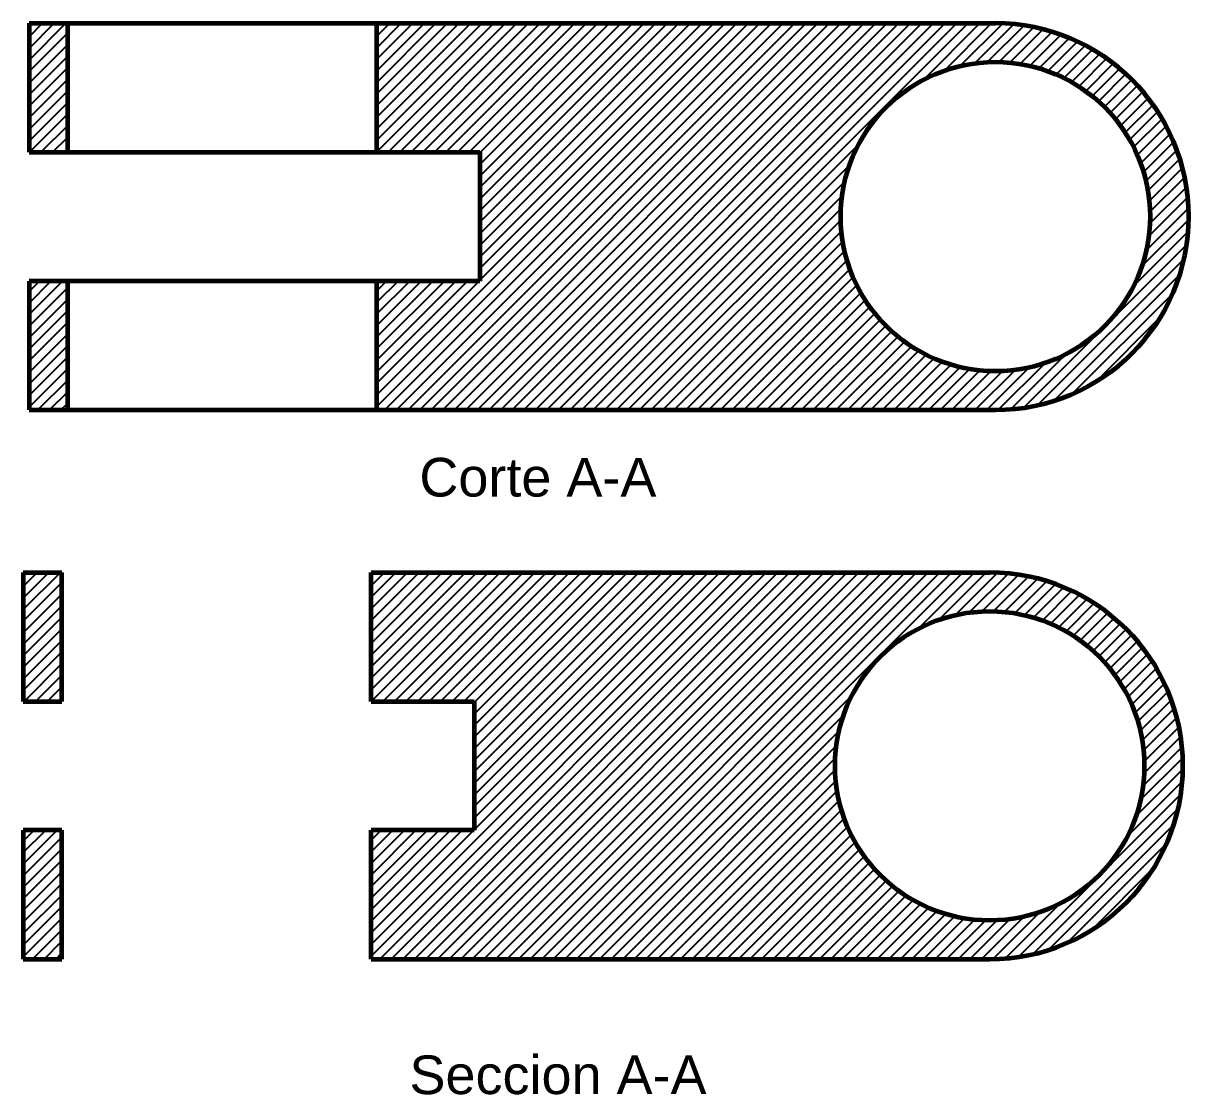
# Model space of a CAD drawing. Header units: millimetres. Extents: x 963 to 2344, y 1313 to 1763.
# Drawn here: x 1892.1 to 2344.3, y 1313.2 to 1728.9 of the extents above; entities that cross this region are included whole.
import ezdxf

# ---------------------------------------------------------------- set-up
doc = ezdxf.new("R2010")
doc.units = ezdxf.units.MM
doc.linetypes.add('ACAD_ISO04W100', pattern=[30, 24, -3, 0, -3])
doc.layers.add('contorno', color=7, linetype='Continuous', lineweight=60)
doc.layers.add('corte', color=7, linetype='ACAD_ISO04W100', lineweight=30)
doc.layers.add('sombreado', color=7, linetype='Continuous')
doc.styles.get("Standard").update_dxf_attribs({"font": 'ARIAL.TTF'})

msp = doc.modelspace()

# ---------------------------------------------------------------- hatches: boundary and pattern name
at = {"layer": 'sombreado'}
h = msp.add_hatch(dxfattribs=at)
h.set_pattern_fill('ANSI31', color=256, style=0)
h.paths.add_polyline_path([(2267.081, 1515.824), (2117.081, 1515.824), (2027.081, 1515.824), (2027.081, 1465.824), (2067.081, 1465.824), (2067.081, 1415.824), (2027.081, 1415.824), (2027.081, 1365.824), (2117.081, 1365.824), (2267.081, 1365.824, 1)])
h.paths.add_polyline_path([(2327.081, 1440.824, -1), (2207.081, 1440.824, -1)], flags=16)
h.paths.add_polyline_path([(2269.295, 1728.926), (2119.295, 1728.926), (2029.295, 1728.926), (2029.295, 1678.926), (2069.295, 1678.926), (2069.295, 1628.926), (2029.295, 1628.926), (2029.295, 1578.926), (2119.295, 1578.926), (2269.295, 1578.926, 1)])
h.paths.add_polyline_path([(2209.295, 1653.926, -1), (2329.295, 1653.926, -1)], flags=16)
h.paths.add_polyline_path([(1909.295, 1628.926), (1894.295, 1628.926), (1894.295, 1578.926), (1909.295, 1578.926)])
h.paths.add_polyline_path([(1909.295, 1728.926), (1894.295, 1728.926), (1894.295, 1678.926), (1909.295, 1678.926)])
h.paths.add_polyline_path([(1907.081, 1515.824), (1892.081, 1515.824), (1892.081, 1465.824), (1907.081, 1465.824)])
h.paths.add_polyline_path([(1907.081, 1415.824), (1892.081, 1415.824), (1892.081, 1365.824), (1907.081, 1365.824)])

# ---------------------------------------------------------------- linework, layer by layer
at = {"layer": 'contorno'}
for p, q in [((1894.295, 1728.926), (2269.295, 1728.926)), ((1894.295, 1728.926), (1894.295, 1678.926)), ((1909.295, 1678.926), (1909.295, 1728.926)), ((2029.295, 1678.926), (2029.295, 1728.926)), ((1894.295, 1678.926), (2069.295, 1678.926)), ((2069.295, 1678.926), (2069.295, 1628.926)), ((2069.295, 1628.926), (1894.295, 1628.926)), ((1894.295, 1628.926), (1894.295, 1578.926)), ((1909.295, 1578.926), (1909.295, 1628.926)), ((2029.295, 1578.926), (2029.295, 1628.926)), ((1894.295, 1578.926), (2269.295, 1578.926)), ((1892.081, 1515.824), (1907.081, 1515.824)), ((1892.081, 1515.824), (1892.081, 1465.824)), ((1907.081, 1465.824), (1907.081, 1515.824)), ((2027.081, 1465.824), (2027.081, 1515.824)), ((2027.081, 1515.824), (2267.081, 1515.824)), ((1892.081, 1465.824), (1907.081, 1465.824)), ((2027.081, 1465.824), (2067.081, 1465.824)), ((2067.081, 1465.824), (2067.081, 1415.824)), ((1892.081, 1415.824), (1892.081, 1365.824)), ((1907.081, 1415.824), (1892.081, 1415.824)), ((1907.081, 1365.824), (1907.081, 1415.824)), ((2067.081, 1415.824), (2027.081, 1415.824)), ((2027.081, 1365.824), (2027.081, 1415.824)), ((1892.081, 1365.824), (1907.081, 1365.824)), ((2027.081, 1365.824), (2267.081, 1365.824))]:
    msp.add_line(p, q, dxfattribs=at)
for centre in [(2269.295, 1653.926), (2267.081, 1440.824)]:
    msp.add_circle(centre, 60, dxfattribs=at)
for centre in [(2269.295, 1653.926), (2267.081, 1440.824)]:
    msp.add_arc(centre, 75, 270, 90, dxfattribs=at)

# ---------------------------------------------------------------- texts
at = {"layer": 'corte', "char_height": 15, "attachment_point": 1}
for s, insert in [('Corte A-A', (2045.769, 1560.312)), ('Seccion A-A', (2041.925, 1328.454))]:
    msp.add_mtext(s, dxfattribs=dict(at, insert=insert))

doc.saveas('drawing.dxf')
